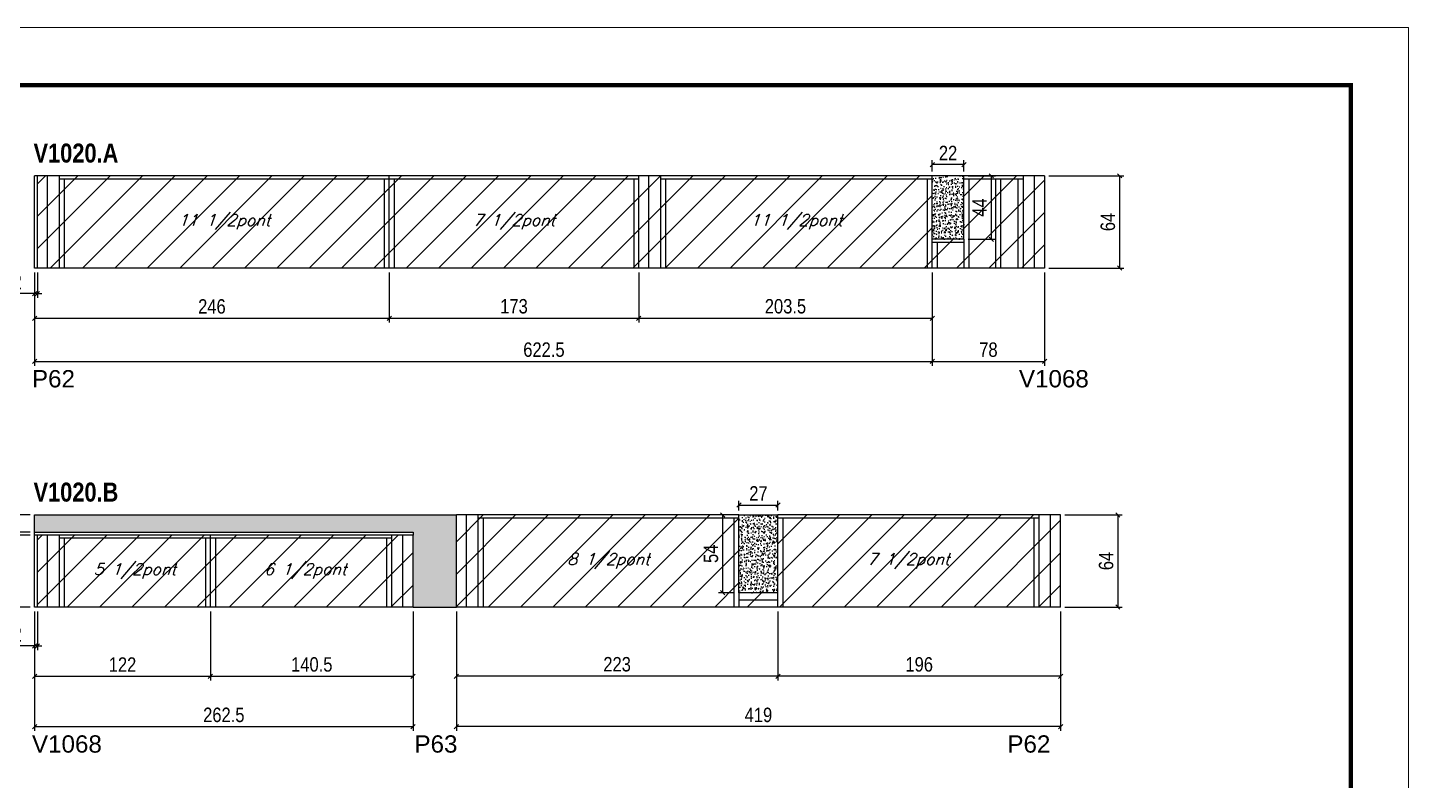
# Model space of a CAD drawing. Extents: x 3309 to 9563, y -2522 to 14608.
# Drawn here: x 7020 to 7978, y 9492 to 10014 of the extents above; entities that cross this region are included whole.
import ezdxf

# ---------------------------------------------------------------- set-up
doc = ezdxf.new("R2010")
doc.units = 0
doc.linetypes.add('DASHED', pattern=[0.75, 0.5, -0.25])
for name, color, linetype in [('5', 5, 'Continuous'), ('COTA', 241, 'Continuous'), ('NOMENCLATURA', 7, 'Continuous'), ('Painéis', 200, 'Continuous'), ('SARR_2.2x10', 60, 'Continuous'), ('SARR_2.2x7', 40, 'Continuous'), ('SARR_3.5x7', 81, 'Continuous'), ('texto', 7, 'Continuous')]:
    doc.layers.add(name, color=color, linetype=linetype)
for name, color, linetype, lineweight in [('Folhas', 255, 'Continuous', 9), ('Hachura', 251, 'Continuous', 9), ('SARRAFO DE PRESSAO', 251, 'DASHED', 9)]:
    doc.layers.add(name, color=color, linetype=linetype, lineweight=lineweight)
doc.styles.add('COTA TECNICA', font='techl___.ttf', dxfattribs={"height": 10})
doc.styles.add('Romans', font='romans.shx')
doc.styles.get("Standard").update_dxf_attribs({"font": 'arial.ttf'})
doc.styles.add('TECNICA', font='techb___.ttf', dxfattribs={"height": 10})
doc.dimstyles.new('PAINEL', dxfattribs={"dimtxt": 10, "dimasz": 3, "dimexe": 3, "dimexo": 3, "dimgap": 3, "dimtad": 1, "dimdec": 1, "dimzin": 12, "dimdsep": 46, "dimtxsty": 'COTA TECNICA', "dimblk1": 'OBLIQUE', "dimblk2": 'OBLIQUE', "dimsah": 1, "dimcen": 0.9, "dimclrd": 4, "dimclre": 4, "dimclrt": 240, "dimadec": 1, "dimazin": 3, "dimtfac": 1, "dimtdec": 1, "dimtmove": 0, "dimatfit": 3, "dimfxl": 1, "dimtolj": 1, "dimtzin": 12, "dimarcsym": 0})

# ---------------------------------------------------------------- blocks, each defined once
blk = doc.blocks.new('9999999999')
at = {"layer": 'Folhas'}
blk.add_lwpolyline([(98138.98, 34190.21), (99623.98, 34190.21), (99623.98, 35240.21), (98138.98, 35240.21)], close=True, dxfattribs=at)
at = {"layer": 'Folhas', "color": 30, "const_width": 3}
blk.add_lwpolyline([(98213.98, 34230.21), (99583.98, 34230.21), (99583.98, 35200.21), (98213.98, 35200.21)], close=True, dxfattribs=at)
blk = doc.blocks.new('_Oblique')
at = {"color": 0, "linetype": 'ByBlock', "lineweight": -2}
blk.add_line((-0.5, -0.5), (0.5, 0.5), dxfattribs=at)
blk = doc.blocks.new('*D598')
at = {"layer": 'COTA', "color": 4, "lineweight": -2, "transparency": 16777216}
for p, q in [((7444.12, 9843.77), (7444.12, 9809.03)), ((7647.62, 9843.77), (7647.62, 9809.03)), ((7444.12, 9812.03), (7647.62, 9812.03))]:
    blk.add_line(p, q, dxfattribs=at)
at = {"layer": 'Defpoints', "color": 0, "transparency": 16777216}
for p in [(7444.12, 9846.77), (7647.62, 9846.77), (7647.62, 9812.03)]:
    blk.add_point(p, dxfattribs=at)
at = {"layer": 'COTA', "color": 4, "lineweight": -2, "transparency": 16777216, "xscale": 3, "yscale": 3, "zscale": 3, "rotation": 180}
blk.add_blockref('_Oblique', (7444.12, 9812.03), dxfattribs=at)
at = {"layer": 'COTA', "color": 4, "lineweight": -2, "transparency": 16777216, "xscale": 3, "yscale": 3, "zscale": 3}
blk.add_blockref('_Oblique', (7647.62, 9812.03), dxfattribs=at)
at = {"layer": 'COTA', "color": 240, "transparency": 16777216, "insert": (7545.87, 9820.25), "char_height": 10, "attachment_point": 5, "style": 'COTA TECNICA'}
blk.add_mtext('\\A1;203.5', dxfattribs=at)
blk = doc.blocks.new('*D599')
at = {"layer": 'COTA', "color": 4, "lineweight": -2, "transparency": 16777216}
for p, q in [((7728.62, 9910.77), (7780.58, 9910.77)), ((7777.58, 9910.77), (7777.58, 9846.77)), ((7728.62, 9846.77), (7780.58, 9846.77))]:
    blk.add_line(p, q, dxfattribs=at)
at = {"layer": 'Defpoints', "color": 0, "transparency": 16777216}
for p in [(7725.62, 9910.77), (7725.62, 9846.77), (7777.58, 9846.77)]:
    blk.add_point(p, dxfattribs=at)
at = {"layer": 'COTA', "color": 4, "lineweight": -2, "transparency": 16777216, "xscale": 3, "yscale": 3, "zscale": 3}
for p, rotation in [((7777.58, 9910.77), 90), ((7777.58, 9846.77), 270)]:
    blk.add_blockref('_Oblique', p, dxfattribs=dict(at, rotation=rotation))
at = {"layer": 'COTA', "color": 240, "transparency": 16777216, "insert": (7769.48, 9878.77), "char_height": 10, "attachment_point": 5, "rotation": 90, "style": 'COTA TECNICA'}
blk.add_mtext('\\A1;64', dxfattribs=at)
blk = doc.blocks.new('*D579')
at = {"layer": 'COTA', "color": 4, "lineweight": -2, "transparency": 16777216}
for p, q in [((7647.62, 9843.77), (7647.62, 9779.06)), ((7725.62, 9843.77), (7725.62, 9779.06)), ((7647.62, 9782.06), (7725.62, 9782.06))]:
    blk.add_line(p, q, dxfattribs=at)
at = {"layer": 'Defpoints', "color": 0, "transparency": 16777216}
for p in [(7647.62, 9846.77), (7725.62, 9846.77), (7725.62, 9782.06)]:
    blk.add_point(p, dxfattribs=at)
at = {"layer": 'COTA', "color": 4, "lineweight": -2, "transparency": 16777216, "xscale": 3, "yscale": 3, "zscale": 3, "rotation": 180}
blk.add_blockref('_Oblique', (7647.62, 9782.06), dxfattribs=at)
at = {"layer": 'COTA', "color": 4, "lineweight": -2, "transparency": 16777216, "xscale": 3, "yscale": 3, "zscale": 3}
blk.add_blockref('_Oblique', (7725.62, 9782.06), dxfattribs=at)
at = {"layer": 'COTA', "color": 240, "transparency": 16777216, "insert": (7686.62, 9790.15), "char_height": 10, "attachment_point": 5, "style": 'COTA TECNICA'}
blk.add_mtext('\\A1;78', dxfattribs=at)
blk = doc.blocks.new('*D600')
at = {"layer": 'COTA', "color": 4, "lineweight": -2, "transparency": 16777216}
for p, q in [((7025.12, 9843.77), (7025.12, 9809.03)), ((7271.12, 9843.77), (7271.12, 9809.03)), ((7025.12, 9812.03), (7271.12, 9812.03))]:
    blk.add_line(p, q, dxfattribs=at)
at = {"layer": 'Defpoints', "color": 0, "transparency": 16777216}
for p in [(7025.12, 9846.77), (7271.12, 9846.77), (7271.12, 9812.03)]:
    blk.add_point(p, dxfattribs=at)
at = {"layer": 'COTA', "color": 4, "lineweight": -2, "transparency": 16777216, "xscale": 3, "yscale": 3, "zscale": 3, "rotation": 180}
blk.add_blockref('_Oblique', (7025.12, 9812.03), dxfattribs=at)
at = {"layer": 'COTA', "color": 4, "lineweight": -2, "transparency": 16777216, "xscale": 3, "yscale": 3, "zscale": 3}
blk.add_blockref('_Oblique', (7271.12, 9812.03), dxfattribs=at)
at = {"layer": 'COTA', "color": 240, "transparency": 16777216, "insert": (7148.12, 9820.13), "char_height": 10, "attachment_point": 5, "style": 'COTA TECNICA'}
blk.add_mtext('\\A1;246', dxfattribs=at)
blk = doc.blocks.new('*D601')
at = {"layer": 'COTA', "color": 4, "lineweight": -2, "transparency": 16777216}
for p, q in [((7271.12, 9843.77), (7271.12, 9809.03)), ((7444.12, 9843.77), (7444.12, 9809.03)), ((7271.12, 9812.03), (7444.12, 9812.03))]:
    blk.add_line(p, q, dxfattribs=at)
at = {"layer": 'Defpoints', "color": 0, "transparency": 16777216}
for p in [(7271.12, 9846.77), (7444.12, 9846.77), (7444.12, 9812.03)]:
    blk.add_point(p, dxfattribs=at)
at = {"layer": 'COTA', "color": 4, "lineweight": -2, "transparency": 16777216, "xscale": 3, "yscale": 3, "zscale": 3, "rotation": 180}
blk.add_blockref('_Oblique', (7271.12, 9812.03), dxfattribs=at)
at = {"layer": 'COTA', "color": 4, "lineweight": -2, "transparency": 16777216, "xscale": 3, "yscale": 3, "zscale": 3}
blk.add_blockref('_Oblique', (7444.12, 9812.03), dxfattribs=at)
at = {"layer": 'COTA', "color": 240, "transparency": 16777216, "insert": (7357.62, 9820.25), "char_height": 10, "attachment_point": 5, "style": 'COTA TECNICA'}
blk.add_mtext('\\A1;173', dxfattribs=at)
blk = doc.blocks.new('*D580')
at = {"layer": 'COTA', "color": 4, "lineweight": -2, "transparency": 16777216}
for p, q in [((7025.12, 9843.77), (7025.12, 9779.06)), ((7647.62, 9843.77), (7647.62, 9779.06)), ((7025.12, 9782.06), (7647.62, 9782.06))]:
    blk.add_line(p, q, dxfattribs=at)
at = {"layer": 'Defpoints', "color": 0, "transparency": 16777216}
for p in [(7025.12, 9846.77), (7647.62, 9846.77), (7647.62, 9782.06)]:
    blk.add_point(p, dxfattribs=at)
at = {"layer": 'COTA', "color": 4, "lineweight": -2, "transparency": 16777216, "xscale": 3, "yscale": 3, "zscale": 3, "rotation": 180}
blk.add_blockref('_Oblique', (7025.12, 9782.06), dxfattribs=at)
at = {"layer": 'COTA', "color": 4, "lineweight": -2, "transparency": 16777216, "xscale": 3, "yscale": 3, "zscale": 3}
blk.add_blockref('_Oblique', (7647.62, 9782.06), dxfattribs=at)
at = {"layer": 'COTA', "color": 240, "transparency": 16777216, "insert": (7378.37, 9790.17), "char_height": 10, "attachment_point": 5, "style": 'COTA TECNICA'}
blk.add_mtext('\\A1;622.5', dxfattribs=at)
blk = doc.blocks.new('*D602')
at = {"layer": 'COTA', "color": 4, "lineweight": -2, "transparency": 16777216}
for p, q in [((7025.12, 9843.77), (7025.12, 9826.16)), ((7027.12, 9843.77), (7027.12, 9826.16)), ((7025.12, 9829.16), (7007.01, 9829.16)), ((7027.12, 9829.16), (7025.12, 9829.16)), ((7027.12, 9829.16), (7030.12, 9829.16))]:
    blk.add_line(p, q, dxfattribs=at)
at = {"layer": 'Defpoints', "color": 0, "transparency": 16777216}
for p in [(7025.12, 9846.77), (7027.12, 9846.77), (7025.12, 9829.16)]:
    blk.add_point(p, dxfattribs=at)
at = {"layer": 'COTA', "color": 4, "lineweight": -2, "transparency": 16777216, "xscale": 3, "yscale": 3, "zscale": 3}
blk.add_blockref('_Oblique', (7025.12, 9829.16), dxfattribs=at)
at = {"layer": 'COTA', "color": 4, "lineweight": -2, "transparency": 16777216, "xscale": 3, "yscale": 3, "zscale": 3, "rotation": 180}
blk.add_blockref('_Oblique', (7027.12, 9829.16), dxfattribs=at)
at = {"layer": 'COTA', "color": 240, "transparency": 16777216, "insert": (7013.06, 9837.16), "char_height": 10, "attachment_point": 5, "style": 'COTA TECNICA'}
blk.add_mtext('\\A1;2', dxfattribs=at)
blk = doc.blocks.new('*D581')
at = {"layer": 'COTA', "color": 4, "lineweight": -2, "transparency": 16777216}
for p, q in [((7022.12, 9663.65), (6971.15, 9663.65)), ((6974.15, 9663.65), (6974.15, 9611.65)), ((7022.12, 9611.65), (6971.15, 9611.65))]:
    blk.add_line(p, q, dxfattribs=at)
at = {"layer": 'Defpoints', "color": 0, "transparency": 16777216}
for p in [(7025.12, 9663.65), (6974.15, 9611.65), (7025.12, 9611.65)]:
    blk.add_point(p, dxfattribs=at)
at = {"layer": 'COTA', "color": 4, "lineweight": -2, "transparency": 16777216, "xscale": 3, "yscale": 3, "zscale": 3}
for p, rotation in [((6974.15, 9663.65), 90), ((6974.15, 9611.65), 270)]:
    blk.add_blockref('_Oblique', p, dxfattribs=dict(at, rotation=rotation))
at = {"layer": 'COTA', "color": 240, "transparency": 16777216, "insert": (6966.04, 9637.65), "char_height": 10, "attachment_point": 5, "rotation": 90, "style": 'COTA TECNICA'}
blk.add_mtext('\\A1;52', dxfattribs=at)
blk = doc.blocks.new('*D582')
at = {"layer": 'COTA', "color": 4, "lineweight": -2, "transparency": 16777216}
for p, q in [((6974.15, 9675.65), (6974.15, 9693.96)), ((7022.12, 9675.65), (6971.15, 9675.65)), ((6974.15, 9663.65), (6974.15, 9675.65)), ((7022.12, 9663.65), (6971.15, 9663.65))]:
    blk.add_line(p, q, dxfattribs=at)
at = {"layer": 'Defpoints', "color": 0, "transparency": 16777216}
for p in [(6974.15, 9675.65), (7025.12, 9675.65), (7025.12, 9663.65)]:
    blk.add_point(p, dxfattribs=at)
at = {"layer": 'COTA', "color": 4, "lineweight": -2, "transparency": 16777216, "xscale": 3, "yscale": 3, "zscale": 3}
for p, rotation in [((6974.15, 9675.65), 90), ((6974.15, 9663.65), 270)]:
    blk.add_blockref('_Oblique', p, dxfattribs=dict(at, rotation=rotation))
at = {"layer": 'COTA', "color": 240, "transparency": 16777216, "insert": (6966.09, 9686.31), "char_height": 10, "attachment_point": 5, "rotation": 90, "style": 'COTA TECNICA'}
blk.add_mtext('\\A1;12', dxfattribs=at)
blk = doc.blocks.new('*D603')
at = {"layer": 'COTA', "color": 4, "lineweight": -2, "transparency": 16777216}
for p, q in [((7025.12, 9608.65), (7025.12, 9525.76)), ((7287.62, 9608.65), (7287.62, 9525.76)), ((7025.12, 9528.76), (7287.62, 9528.76))]:
    blk.add_line(p, q, dxfattribs=at)
at = {"layer": 'Defpoints', "color": 0, "transparency": 16777216}
for p in [(7025.12, 9611.65), (7287.62, 9611.65), (7287.62, 9528.76)]:
    blk.add_point(p, dxfattribs=at)
at = {"layer": 'COTA', "color": 4, "lineweight": -2, "transparency": 16777216, "xscale": 3, "yscale": 3, "zscale": 3, "rotation": 180}
blk.add_blockref('_Oblique', (7025.12, 9528.76), dxfattribs=at)
at = {"layer": 'COTA', "color": 4, "lineweight": -2, "transparency": 16777216, "xscale": 3, "yscale": 3, "zscale": 3}
blk.add_blockref('_Oblique', (7287.62, 9528.76), dxfattribs=at)
at = {"layer": 'COTA', "color": 240, "transparency": 16777216, "insert": (7156.37, 9536.87), "char_height": 10, "attachment_point": 5, "style": 'COTA TECNICA'}
blk.add_mtext('\\A1;262.5', dxfattribs=at)
blk = doc.blocks.new('*D604')
at = {"layer": 'COTA', "color": 4, "lineweight": -2, "transparency": 16777216}
for p, q in [((7025.12, 9608.65), (7025.12, 9560.76)), ((7147.12, 9608.65), (7147.12, 9560.76)), ((7025.12, 9563.76), (7147.12, 9563.76))]:
    blk.add_line(p, q, dxfattribs=at)
at = {"layer": 'Defpoints', "color": 0, "transparency": 16777216}
for p in [(7025.12, 9611.65), (7147.12, 9611.65), (7147.12, 9563.76)]:
    blk.add_point(p, dxfattribs=at)
at = {"layer": 'COTA', "color": 4, "lineweight": -2, "transparency": 16777216, "xscale": 3, "yscale": 3, "zscale": 3, "rotation": 180}
blk.add_blockref('_Oblique', (7025.12, 9563.76), dxfattribs=at)
at = {"layer": 'COTA', "color": 4, "lineweight": -2, "transparency": 16777216, "xscale": 3, "yscale": 3, "zscale": 3}
blk.add_blockref('_Oblique', (7147.12, 9563.76), dxfattribs=at)
at = {"layer": 'COTA', "color": 240, "transparency": 16777216, "insert": (7086.12, 9571.82), "char_height": 10, "attachment_point": 5, "style": 'COTA TECNICA'}
blk.add_mtext('\\A1;122', dxfattribs=at)
blk = doc.blocks.new('*D583')
at = {"layer": 'COTA', "color": 4, "lineweight": -2, "transparency": 16777216}
for p, q in [((7147.12, 9608.65), (7147.12, 9560.76)), ((7287.62, 9608.65), (7287.62, 9560.76)), ((7147.12, 9563.76), (7287.62, 9563.76))]:
    blk.add_line(p, q, dxfattribs=at)
at = {"layer": 'Defpoints', "color": 0, "transparency": 16777216}
for p in [(7147.12, 9611.65), (7287.62, 9611.65), (7287.62, 9563.76)]:
    blk.add_point(p, dxfattribs=at)
at = {"layer": 'COTA', "color": 4, "lineweight": -2, "transparency": 16777216, "xscale": 3, "yscale": 3, "zscale": 3, "rotation": 180}
blk.add_blockref('_Oblique', (7147.12, 9563.76), dxfattribs=at)
at = {"layer": 'COTA', "color": 4, "lineweight": -2, "transparency": 16777216, "xscale": 3, "yscale": 3, "zscale": 3}
blk.add_blockref('_Oblique', (7287.62, 9563.76), dxfattribs=at)
at = {"layer": 'COTA', "color": 240, "transparency": 16777216, "insert": (7217.37, 9571.87), "char_height": 10, "attachment_point": 5, "style": 'COTA TECNICA'}
blk.add_mtext('\\A1;140.5', dxfattribs=at)
blk = doc.blocks.new('*D605')
at = {"layer": 'COTA', "color": 4, "lineweight": -2, "transparency": 16777216}
for p, q in [((7025.12, 9608.65), (7025.12, 9581.81)), ((7027.12, 9608.65), (7027.12, 9581.81)), ((7025.12, 9584.81), (7007.01, 9584.81)), ((7027.12, 9584.81), (7025.12, 9584.81)), ((7027.12, 9584.81), (7030.12, 9584.81))]:
    blk.add_line(p, q, dxfattribs=at)
at = {"layer": 'Defpoints', "color": 0, "transparency": 16777216}
for p in [(7025.12, 9611.65), (7027.12, 9611.65), (7025.12, 9584.81)]:
    blk.add_point(p, dxfattribs=at)
at = {"layer": 'COTA', "color": 4, "lineweight": -2, "transparency": 16777216, "xscale": 3, "yscale": 3, "zscale": 3}
blk.add_blockref('_Oblique', (7025.12, 9584.81), dxfattribs=at)
at = {"layer": 'COTA', "color": 4, "lineweight": -2, "transparency": 16777216, "xscale": 3, "yscale": 3, "zscale": 3, "rotation": 180}
blk.add_blockref('_Oblique', (7027.12, 9584.81), dxfattribs=at)
at = {"layer": 'COTA', "color": 240, "transparency": 16777216, "insert": (7013.06, 9592.81), "char_height": 10, "attachment_point": 5, "style": 'COTA TECNICA'}
blk.add_mtext('\\A1;2', dxfattribs=at)
blk = doc.blocks.new('*D606')
at = {"layer": 'COTA', "color": 4, "lineweight": -2, "transparency": 16777216}
for p, q in [((7022.12, 9661.65), (6997.67, 9661.65)), ((7000.67, 9611.65), (7000.67, 9661.65)), ((7022.12, 9611.65), (6997.67, 9611.65))]:
    blk.add_line(p, q, dxfattribs=at)
at = {"layer": 'Defpoints', "color": 0, "transparency": 16777216}
for p in [(7000.67, 9661.65), (7025.12, 9661.65), (7025.12, 9611.65)]:
    blk.add_point(p, dxfattribs=at)
at = {"layer": 'COTA', "color": 4, "lineweight": -2, "transparency": 16777216, "xscale": 3, "yscale": 3, "zscale": 3}
for p, rotation in [((7000.67, 9661.65), 90), ((7000.67, 9611.65), 270)]:
    blk.add_blockref('_Oblique', p, dxfattribs=dict(at, rotation=rotation))
at = {"layer": 'COTA', "color": 240, "transparency": 16777216, "insert": (6992.56, 9636.65), "char_height": 10, "attachment_point": 5, "rotation": 90, "style": 'COTA TECNICA'}
blk.add_mtext('\\A1;50', dxfattribs=at)
blk = doc.blocks.new('*D607')
at = {"layer": 'COTA', "color": 4, "lineweight": -2, "transparency": 16777216}
for p, q in [((7000.67, 9663.65), (7000.67, 9681.76)), ((7022.12, 9663.65), (6997.67, 9663.65)), ((7000.67, 9661.65), (7000.67, 9663.65)), ((7022.12, 9661.65), (6997.67, 9661.65)), ((7000.67, 9661.65), (7000.67, 9658.65))]:
    blk.add_line(p, q, dxfattribs=at)
at = {"layer": 'Defpoints', "color": 0, "transparency": 16777216}
for p in [(7000.67, 9663.65), (7025.12, 9663.65), (7025.12, 9661.65)]:
    blk.add_point(p, dxfattribs=at)
at = {"layer": 'COTA', "color": 4, "lineweight": -2, "transparency": 16777216, "xscale": 3, "yscale": 3, "zscale": 3}
for p, rotation in [((7000.67, 9663.65), 270), ((7000.67, 9661.65), 90)]:
    blk.add_blockref('_Oblique', p, dxfattribs=dict(at, rotation=rotation))
at = {"layer": 'COTA', "color": 240, "transparency": 16777216, "insert": (6992.67, 9675.71), "char_height": 10, "attachment_point": 5, "rotation": 90, "style": 'COTA TECNICA'}
blk.add_mtext('\\A1;2', dxfattribs=at)
blk = doc.blocks.new('*D584')
at = {"layer": 'COTA', "color": 4, "linetype": 'ByBlock', "lineweight": -2, "transparency": 16777216}
for p, q in [((7540.62, 9608.65), (7540.62, 9560.76)), ((7736.62, 9608.65), (7736.62, 9560.76)), ((7736.62, 9563.76), (7540.62, 9563.76))]:
    blk.add_line(p, q, dxfattribs=at)
at = {"layer": 'Defpoints', "color": 0, "linetype": 'ByBlock', "transparency": 16777216}
for p in [(7540.62, 9611.65), (7736.62, 9611.65), (7540.62, 9563.76)]:
    blk.add_point(p, dxfattribs=at)
at = {"layer": 'COTA', "color": 4, "linetype": 'ByBlock', "lineweight": -2, "transparency": 16777216, "xscale": 3, "yscale": 3, "zscale": 3, "rotation": 180}
blk.add_blockref('_Oblique', (7540.62, 9563.76), dxfattribs=at)
at = {"layer": 'COTA', "color": 4, "linetype": 'ByBlock', "lineweight": -2, "transparency": 16777216, "xscale": 3, "yscale": 3, "zscale": 3}
blk.add_blockref('_Oblique', (7736.62, 9563.76), dxfattribs=at)
at = {"layer": 'COTA', "color": 240, "linetype": 'ByBlock', "transparency": 16777216, "insert": (7638.62, 9571.89), "char_height": 10, "attachment_point": 5, "style": 'COTA TECNICA'}
blk.add_mtext('\\A1;196', dxfattribs=at)
blk = doc.blocks.new('*D585')
at = {"layer": 'COTA', "color": 4, "linetype": 'ByBlock', "lineweight": -2, "transparency": 16777216}
for p, q in [((7317.62, 9608.65), (7317.62, 9560.76)), ((7540.62, 9608.65), (7540.62, 9560.76)), ((7540.62, 9563.76), (7317.62, 9563.76))]:
    blk.add_line(p, q, dxfattribs=at)
at = {"layer": 'Defpoints', "color": 0, "linetype": 'ByBlock', "transparency": 16777216}
for p in [(7317.62, 9611.65), (7540.62, 9611.65), (7317.62, 9563.76)]:
    blk.add_point(p, dxfattribs=at)
at = {"layer": 'COTA', "color": 4, "linetype": 'ByBlock', "lineweight": -2, "transparency": 16777216, "xscale": 3, "yscale": 3, "zscale": 3, "rotation": 180}
blk.add_blockref('_Oblique', (7317.62, 9563.76), dxfattribs=at)
at = {"layer": 'COTA', "color": 4, "linetype": 'ByBlock', "lineweight": -2, "transparency": 16777216, "xscale": 3, "yscale": 3, "zscale": 3}
blk.add_blockref('_Oblique', (7540.62, 9563.76), dxfattribs=at)
at = {"layer": 'COTA', "color": 240, "linetype": 'ByBlock', "transparency": 16777216, "insert": (7429.12, 9571.98), "char_height": 10, "attachment_point": 5, "style": 'COTA TECNICA'}
blk.add_mtext('\\A1;223', dxfattribs=at)
blk = doc.blocks.new('*D608')
at = {"layer": 'COTA', "color": 4, "linetype": 'ByBlock', "lineweight": -2, "transparency": 16777216}
for p, q in [((7317.62, 9608.65), (7317.62, 9525.76)), ((7736.62, 9608.65), (7736.62, 9525.76)), ((7736.62, 9528.76), (7317.62, 9528.76))]:
    blk.add_line(p, q, dxfattribs=at)
at = {"layer": 'Defpoints', "color": 0, "linetype": 'ByBlock', "transparency": 16777216}
for p in [(7317.62, 9611.65), (7736.62, 9611.65), (7317.62, 9528.76)]:
    blk.add_point(p, dxfattribs=at)
at = {"layer": 'COTA', "color": 4, "linetype": 'ByBlock', "lineweight": -2, "transparency": 16777216, "xscale": 3, "yscale": 3, "zscale": 3, "rotation": 180}
blk.add_blockref('_Oblique', (7317.62, 9528.76), dxfattribs=at)
at = {"layer": 'COTA', "color": 4, "linetype": 'ByBlock', "lineweight": -2, "transparency": 16777216, "xscale": 3, "yscale": 3, "zscale": 3}
blk.add_blockref('_Oblique', (7736.62, 9528.76), dxfattribs=at)
at = {"layer": 'COTA', "color": 240, "linetype": 'ByBlock', "transparency": 16777216, "insert": (7527.12, 9536.86), "char_height": 10, "attachment_point": 5, "style": 'COTA TECNICA'}
blk.add_mtext('\\A1;419', dxfattribs=at)
blk = doc.blocks.new('*D609')
at = {"layer": 'COTA', "color": 4, "lineweight": -2, "transparency": 16777216}
for p, q in [((7510.62, 9675.65), (7499.33, 9675.65)), ((7502.33, 9621.65), (7502.33, 9675.65)), ((7510.62, 9621.65), (7499.33, 9621.65))]:
    blk.add_line(p, q, dxfattribs=at)
at = {"layer": 'Defpoints', "color": 0, "transparency": 16777216}
for p in [(7502.33, 9675.65), (7513.62, 9675.65), (7513.62, 9621.65)]:
    blk.add_point(p, dxfattribs=at)
at = {"layer": 'COTA', "color": 4, "lineweight": -2, "transparency": 16777216, "xscale": 3, "yscale": 3, "zscale": 3}
for p, rotation in [((7502.33, 9675.65), 90), ((7502.33, 9621.65), 270)]:
    blk.add_blockref('_Oblique', p, dxfattribs=dict(at, rotation=rotation))
at = {"layer": 'COTA', "color": 240, "transparency": 16777216, "insert": (7494.23, 9648.65), "char_height": 10, "attachment_point": 5, "rotation": 90, "style": 'COTA TECNICA'}
blk.add_mtext('\\A1;54', dxfattribs=at)
blk = doc.blocks.new('*D610')
at = {"layer": 'COTA', "color": 4, "lineweight": -2, "transparency": 16777216}
for p, q in [((7513.62, 9678.65), (7513.62, 9685.47)), ((7513.62, 9682.47), (7540.62, 9682.47)), ((7540.62, 9678.65), (7540.62, 9685.47))]:
    blk.add_line(p, q, dxfattribs=at)
at = {"layer": 'Defpoints', "color": 0, "transparency": 16777216}
for p in [(7540.62, 9682.47), (7513.62, 9675.65), (7540.62, 9675.65)]:
    blk.add_point(p, dxfattribs=at)
at = {"layer": 'COTA', "color": 4, "lineweight": -2, "transparency": 16777216, "xscale": 3, "yscale": 3, "zscale": 3, "rotation": 180}
blk.add_blockref('_Oblique', (7513.62, 9682.47), dxfattribs=at)
at = {"layer": 'COTA', "color": 4, "lineweight": -2, "transparency": 16777216, "xscale": 3, "yscale": 3, "zscale": 3}
blk.add_blockref('_Oblique', (7540.62, 9682.47), dxfattribs=at)
at = {"layer": 'COTA', "color": 240, "transparency": 16777216, "insert": (7527.12, 9690.54), "char_height": 10, "attachment_point": 5, "style": 'COTA TECNICA'}
blk.add_mtext('\\A1;27', dxfattribs=at)
blk = doc.blocks.new('*D611')
at = {"layer": 'COTA', "color": 4, "lineweight": -2, "transparency": 16777216}
for p, q in [((7739.62, 9675.65), (7779.37, 9675.65)), ((7776.37, 9675.65), (7776.37, 9611.65)), ((7739.62, 9611.65), (7779.37, 9611.65))]:
    blk.add_line(p, q, dxfattribs=at)
at = {"layer": 'Defpoints', "color": 0, "transparency": 16777216}
for p in [(7736.62, 9675.65), (7736.62, 9611.65), (7776.37, 9611.65)]:
    blk.add_point(p, dxfattribs=at)
at = {"layer": 'COTA', "color": 4, "lineweight": -2, "transparency": 16777216, "xscale": 3, "yscale": 3, "zscale": 3}
for p, rotation in [((7776.37, 9675.65), 90), ((7776.37, 9611.65), 270)]:
    blk.add_blockref('_Oblique', p, dxfattribs=dict(at, rotation=rotation))
at = {"layer": 'COTA', "color": 240, "transparency": 16777216, "insert": (7768.27, 9643.65), "char_height": 10, "attachment_point": 5, "rotation": 90, "style": 'COTA TECNICA'}
blk.add_mtext('\\A1;64', dxfattribs=at)
blk = doc.blocks.new('*D594')
at = {"layer": 'COTA', "color": 4, "lineweight": -2, "transparency": 16777216}
for p, q in [((7647.62, 9913.77), (7647.62, 9921.61)), ((7669.62, 9913.77), (7669.62, 9921.61)), ((7669.62, 9918.61), (7647.62, 9918.61))]:
    blk.add_line(p, q, dxfattribs=at)
at = {"layer": 'Defpoints', "color": 0, "transparency": 16777216}
for p in [(7647.62, 9918.61), (7647.62, 9910.77), (7669.62, 9910.77)]:
    blk.add_point(p, dxfattribs=at)
at = {"layer": 'COTA', "color": 4, "lineweight": -2, "transparency": 16777216, "xscale": 3, "yscale": 3, "zscale": 3, "rotation": 180}
blk.add_blockref('_Oblique', (7647.62, 9918.61), dxfattribs=at)
at = {"layer": 'COTA', "color": 4, "lineweight": -2, "transparency": 16777216, "xscale": 3, "yscale": 3, "zscale": 3}
blk.add_blockref('_Oblique', (7669.62, 9918.61), dxfattribs=at)
at = {"layer": 'COTA', "color": 240, "transparency": 16777216, "insert": (7658.62, 9926.61), "char_height": 10, "attachment_point": 5, "style": 'COTA TECNICA'}
blk.add_mtext('\\A1;22', dxfattribs=at)
blk = doc.blocks.new('*D595')
at = {"layer": 'COTA', "color": 4, "lineweight": -2, "transparency": 16777216}
for p, q in [((7672.62, 9910.77), (7691.59, 9910.77)), ((7688.59, 9910.77), (7688.59, 9866.77)), ((7672.62, 9866.77), (7691.59, 9866.77))]:
    blk.add_line(p, q, dxfattribs=at)
at = {"layer": 'Defpoints', "color": 0, "transparency": 16777216}
for p in [(7669.62, 9910.77), (7669.62, 9866.77), (7688.59, 9866.77)]:
    blk.add_point(p, dxfattribs=at)
at = {"layer": 'COTA', "color": 4, "lineweight": -2, "transparency": 16777216, "xscale": 3, "yscale": 3, "zscale": 3}
for p, rotation in [((7688.59, 9910.77), 90), ((7688.59, 9866.77), 270)]:
    blk.add_blockref('_Oblique', p, dxfattribs=dict(at, rotation=rotation))
at = {"layer": 'COTA', "color": 240, "transparency": 16777216, "insert": (7680.52, 9888.77), "char_height": 10, "attachment_point": 5, "rotation": 90, "style": 'COTA TECNICA'}
blk.add_mtext('\\A1;44', dxfattribs=at)

msp = doc.modelspace()

# ---------------------------------------------------------------- hatches: boundary and pattern name
at = {"layer": 'COTA'}
h = msp.add_hatch(dxfattribs=at)
h.set_pattern_fill('AR-CONC', color=256, scale=0.03)
h.set_pattern_definition([(50, (3183.5, 0), (5.46554, -0.4781726), [0.5715, -6.2865]), (355, (3183.5, 0), (-1.0573026, 5.7317054), [0.4572, -5.0292175]), (100.451445, (3183.9555, -0.04), (4.4082374, 5.2535326), [0.4857003, -5.3427073]), (46.1842, (3183.5, 1.524), (8.1323712, -1.26127), [0.85725, -9.42975]), (96.63556, (3184.178, 1.419), (7.122124, 7.422784), [0.728551, -8.014068]), (351.18415, (3183.5, 1.524), (7.122124, 7.422784), [0.685799, -7.543792]), (21, (3184.262, 1.143), (4.5484317, -3.067956), [0.5715, -6.2865]), (326, (3184.262, 1.143), (1.8540609, 5.525639), [0.4572, -5.0292]), (71.451445, (3184.641, 0.8873), (6.4024926, 2.457683), [0.4857003, -5.342698]), (37.5, (3183.5, 0), (0.0926581, 2.53665117), [0, -4.96824, 0, -5.1054, 0, -5.04825]), (7.5, (3183.5, 0), (2.0045899, 3.00541724), [0, -2.91084, 0, -4.85394, 0, -1.92405]), (327.5, (3181.8007, 0), (4.06771786, -0.17186232), [0, -1.905, 0, -5.9436, 0, -7.8867]), (317.5, (3181.0387, 0), (4.4438754, 0.7627947), [0, -2.4765, 0, -3.94716, 0, -5.6007])])
h.paths.add_polyline_path([(7669.62, 9910.77), (7647.62, 9910.77), (7647.62, 9866.77), (7669.62, 9866.77)])
h = msp.add_hatch(dxfattribs=at)
h.set_pattern_fill('AR-CONC', color=256, scale=0.03)
h.set_pattern_definition([(50, (0, -1148.575), (5.46554, -0.4781726), [0.5715, -6.2865]), (355, (0, -1148.575), (-1.0573026, 5.7317054), [0.4572, -5.0292175]), (100.451445, (0.4555, -1148.615), (4.4082374, 5.2535326), [0.4857003, -5.3427073]), (46.1842, (0, -1147.051), (8.1323712, -1.26127), [0.85725, -9.42975]), (96.63556, (0.678, -1147.156), (7.122124, 7.4227837), [0.7285507, -8.014068]), (351.18415, (0, -1147.051), (7.122124, 7.422784), [0.685799, -7.543792]), (21, (0.762, -1147.432), (4.5484317, -3.067956), [0.5715, -6.2865]), (326, (0.762, -1147.432), (1.8540609, 5.525639), [0.4572, -5.0292]), (71.451445, (1.141, -1147.688), (6.4024926, 2.457683), [0.4857003, -5.3426981]), (37.5, (0, -1148.5751), (0.0926581, 2.53665117), [0, -4.96824, 0, -5.1054, 0, -5.04825]), (7.5, (0, -1148.575), (2.0045899, 3.00541724), [0, -2.91084, 0, -4.85394, 0, -1.92405]), (327.5, (-1.6993, -1148.5751), (4.06771786, -0.17186232), [0, -1.905, 0, -5.9436, 0, -7.8867]), (317.5, (-2.4613, -1148.575), (4.4438754, 0.7627947), [0, -2.4765, 0, -3.94716, 0, -5.6007])])
h.paths.add_polyline_path([(7317.62, 9675.65), (7025.12, 9675.65), (7025.12, 9663.65), (7287.62, 9663.65), (7287.62, 9661.65), (7287.62, 9611.65), (7317.62, 9611.65)])
h = msp.add_hatch(dxfattribs=at)
h.set_pattern_fill('AR-CONC', color=256, scale=0.03)
h.set_pattern_definition([(50, (-1122.7696, -2194.3226), (5.4655401, -0.4781726), [0.5715, -6.2865]), (355, (-1122.7696, -2194.3226), (-1.0573026, 5.7317054), [0.4572, -5.0292175]), (100.451445, (-1122.314, -2194.3624), (4.4082374, 5.2535326), [0.4857003, -5.3427073]), (46.1842, (-1122.7696, -2192.7986), (8.1323712, -1.2612698), [0.85725, -9.42975]), (96.63556, (-1122.092, -2192.904), (7.122124, 7.4227837), [0.7285507, -8.0140682]), (351.18415, (-1122.77, -2192.7986), (7.122124, 7.4227837), [0.685799, -7.543792]), (21, (-1122.0076, -2193.1796), (4.5484317, -3.067956), [0.5715, -6.2865]), (326, (-1122.0076, -2193.1796), (1.8540609, 5.525639), [0.4572, -5.0292]), (71.451445, (-1121.6286, -2193.435), (6.4024926, 2.457683), [0.4857003, -5.3426981]), (37.5, (-1122.7696, -2194.3226), (0.0926581, 2.53665117), [0, -4.96824, 0, -5.1054, 0, -5.04825]), (7.5, (-1122.7696, -2194.3226), (2.0045899, 3.00541724), [0, -2.91084, 0, -4.85394, 0, -1.92405]), (327.5, (-1124.4689, -2194.3226), (4.06771786, -0.17186232), [0, -1.905, 0, -5.9436, 0, -7.8867]), (317.5, (-1125.231, -2194.3226), (4.4438754, 0.7627947), [0, -2.4765, 0, -3.94716, 0, -5.6007])])
h.paths.add_polyline_path([(7513.62, 9621.65), (7540.62, 9621.65), (7540.62, 9675.65), (7513.62, 9675.65)])
at = {"layer": 'Hachura', "linetype": 'ByBlock'}
h = msp.add_hatch(dxfattribs=at)
h.set_pattern_fill('ANSI31', color=256, scale=5)
h.set_pattern_definition([(45, (3183.5, 0), (-11.22532, 11.22532), [])])
h.paths.add_polyline_path([(7271.12, 9910.77), (7027.12, 9910.77), (7027.12, 9846.77), (7271.12, 9846.77)])
h.paths.add_polyline_path([(7444.12, 9910.77), (7271.12, 9910.77), (7271.12, 9846.77), (7444.12, 9846.77)])
h.paths.add_polyline_path([(7647.62, 9910.77), (7444.12, 9910.77), (7444.12, 9846.77), (7647.62, 9846.77)])
h.paths.add_polyline_path([(7725.62, 9910.77), (7669.62, 9910.77), (7669.62, 9866.77), (7647.62, 9866.77), (7647.62, 9846.77), (7725.62, 9846.77)])
h.paths.add_polyline_path([(7736.62, 9675.65), (7540.62, 9675.65), (7540.62, 9611.65), (7736.62, 9611.65)])
h.paths.add_polyline_path([(7513.62, 9675.65), (7317.62, 9675.65), (7317.62, 9611.65), (7540.62, 9611.65), (7540.62, 9621.65), (7513.62, 9621.65)])
h.paths.add_polyline_path([(7287.62, 9661.65), (7147.12, 9661.65), (7147.12, 9611.65), (7287.62, 9611.65)])
h.paths.add_polyline_path([(7147.12, 9661.65), (7027.12, 9661.65), (7027.12, 9611.65), (7147.12, 9611.65)])

# ---------------------------------------------------------------- linework, layer by layer
at = {"layer": 'COTA'}
for p, q in [((7669.62, 9910.77), (7647.62, 9910.77)), ((7669.62, 9866.77), (7669.62, 9846.77)), ((7025.12, 9663.65), (7025.12, 9675.65)), ((7025.12, 9675.65), (7317.62, 9675.65)), ((7513.62, 9675.65), (7540.62, 9675.65)), ((7513.62, 9621.65), (7513.62, 9611.65)), ((7287.62, 9611.65), (7317.62, 9611.65))]:
    msp.add_line(p, q, dxfattribs=at)
at = {"layer": 'Painéis', "linetype": 'ByBlock'}
for p, q in [((7647.62, 9910.77), (7025.12, 9910.77)), ((7025.12, 9846.77), (7025.12, 9910.77)), ((7027.12, 9846.77), (7027.12, 9910.77)), ((7271.12, 9846.77), (7271.12, 9910.77)), ((7444.12, 9846.77), (7444.12, 9910.77)), ((7647.62, 9846.77), (7647.62, 9910.77)), ((7725.62, 9910.77), (7669.62, 9910.77)), ((7669.62, 9866.77), (7669.62, 9910.77)), ((7725.62, 9910.77), (7725.62, 9846.77)), ((7669.62, 9866.77), (7647.62, 9866.77)), ((7725.62, 9846.77), (7025.12, 9846.77)), ((7513.62, 9675.65), (7317.62, 9675.65)), ((7317.62, 9611.65), (7317.62, 9675.65)), ((7513.62, 9621.65), (7513.62, 9675.65)), ((7736.62, 9675.65), (7540.62, 9675.65)), ((7540.62, 9611.65), (7540.62, 9675.65)), ((7736.62, 9611.65), (7736.62, 9675.65)), ((7025.12, 9611.65), (7025.12, 9661.65)), ((7287.62, 9661.65), (7025.12, 9661.65)), ((7027.12, 9611.65), (7027.12, 9661.65)), ((7147.12, 9611.65), (7147.12, 9661.65)), ((7287.62, 9611.65), (7287.62, 9661.65)), ((7540.62, 9621.65), (7513.62, 9621.65)), ((7287.62, 9611.65), (7025.12, 9611.65)), ((7736.62, 9611.65), (7317.62, 9611.65))]:
    msp.add_line(p, q, dxfattribs=at)
msp.add_lwpolyline([(7025.12, 9663.65), (7287.62, 9663.65), (7287.62, 9661.65), (7025.12, 9661.65)], close=True, dxfattribs=at)
at = {"layer": 'SARR_2.2x10'}
msp.add_line((7513.62, 9616.65), (7540.62, 9616.65), dxfattribs=at)
at = {"layer": 'SARR_2.2x7', "linetype": 'Continuous'}
for p, q in [((7034.12, 9846.77), (7034.12, 9910.77)), ((7271.12, 9908.57), (7042.12, 9908.57)), ((7444.12, 9908.57), (7271.12, 9908.57)), ((7451.12, 9846.77), (7451.12, 9910.77)), ((7647.62, 9908.57), (7459.12, 9908.57)), ((7710.62, 9908.57), (7669.62, 9908.57)), ((7718.62, 9846.77), (7718.62, 9910.77)), ((7669.62, 9864.57), (7647.62, 9864.57)), ((7324.62, 9611.65), (7324.62, 9675.65)), ((7513.62, 9673.45), (7332.62, 9673.45)), ((7721.62, 9673.45), (7540.62, 9673.45)), ((7729.62, 9611.65), (7729.62, 9675.65)), ((7034.12, 9611.65), (7034.12, 9661.65)), ((7147.12, 9659.45), (7042.12, 9659.45)), ((7272.62, 9659.45), (7147.12, 9659.45)), ((7280.62, 9611.65), (7280.62, 9661.65))]:
    msp.add_line(p, q, dxfattribs=at)
at = {"layer": 'SARR_3.5x7'}
for p, q in [((7042.12, 9910.77), (7042.12, 9846.77)), ((7045.62, 9908.57), (7045.62, 9846.77)), ((7267.62, 9908.57), (7267.62, 9846.77)), ((7274.62, 9908.57), (7274.62, 9846.77)), ((7440.62, 9908.57), (7440.62, 9846.77)), ((7459.12, 9910.77), (7459.12, 9846.77)), ((7462.62, 9908.57), (7462.62, 9846.77)), ((7644.12, 9908.57), (7644.12, 9846.77)), ((7673.12, 9908.57), (7673.12, 9846.77)), ((7691.42, 9908.57), (7691.42, 9846.77)), ((7694.92, 9908.57), (7694.92, 9846.77)), ((7707.12, 9908.57), (7707.12, 9846.77)), ((7710.62, 9910.77), (7710.62, 9846.77)), ((7651.12, 9864.57), (7651.12, 9846.77)), ((7332.62, 9675.65), (7332.62, 9611.65)), ((7336.12, 9673.45), (7336.12, 9611.65)), ((7510.12, 9673.45), (7510.12, 9611.65)), ((7544.12, 9673.45), (7544.12, 9611.65)), ((7718.12, 9673.45), (7718.12, 9611.65)), ((7721.62, 9675.65), (7721.62, 9611.65)), ((7042.12, 9661.65), (7042.12, 9611.65)), ((7045.62, 9659.45), (7045.62, 9611.65)), ((7143.62, 9659.45), (7143.62, 9611.65)), ((7150.62, 9659.45), (7150.62, 9611.65)), ((7269.12, 9659.45), (7269.12, 9611.65)), ((7272.62, 9661.65), (7272.62, 9611.65))]:
    msp.add_line(p, q, dxfattribs=at)

# ---------------------------------------------------------------- block references
at = {"layer": 'SARRAFO DE PRESSAO', "color": 6, "linetype": 'ByBlock'}
msp.add_blockref('9999999999', (-91646.11, -25226.65), dxfattribs=at)

# ---------------------------------------------------------------- texts
at = {"layer": '5', "linetype": 'Continuous'}
for s, p in [('P62', (7023.32, 9764.05)), ('V1068', (7707.78, 9764.05)), ('V1068', (7023.32, 9510.75)), ('P63', (7288.59, 9510.75)), ('P62', (7699.77, 9510.75))]:
    msp.add_text(s, height=12, rotation=0.00004, dxfattribs=at).set_placement(p)
at = {"layer": 'NOMENCLATURA', "style": 'TECNICA'}
for s, p in [('V1020.A', (7024.4, 9919.96)), ('V1020.B', (7024.4, 9684.84))]:
    msp.add_text(s, height=13.2, dxfattribs=at).set_placement(p)
at = {"layer": 'texto', "color": 2, "char_height": 8, "attachment_point": 5, "style": 'Romans'}
for s, insert in [('{\\Q19;\\C256;11 1/2pont}', (7156.62, 9878.77)), ('{\\Q19;\\C256;7 1/2pont}', (7357.62, 9878.77)), ('{\\Q19;\\C256;11 1/2pont}', (7553.37, 9878.77)), ('{\\Q19;\\C256;5 1/2pont}', (7094.62, 9636.65)), ('{\\Q19;\\C256;6 1/2pont}', (7212.87, 9636.65)), ('{\\Q19;\\C256;8 1/2pont}', (7423.12, 9643.65)), ('{\\Q19;\\C256;7 1/2pont}', (7631.12, 9643.65))]:
    msp.add_mtext(s, dxfattribs=dict(at, insert=insert))

# ---------------------------------------------------------------- dimensions: what is measured, and where the dimension line sits
at = {"layer": 'COTA'}
for base, p1, p2, picture, middle in [((7647.62, 9918.61), (7669.62, 9910.77), (7647.62, 9910.77), '*D594', (7658.62, 9926.61)), ((7025.12, 9829.16), (7027.12, 9846.77), (7025.12, 9846.77), '*D602', (7013.06, 9837.16)), ((7271.12, 9812.03), (7025.12, 9846.77), (7271.12, 9846.77), '*D600', (7148.12, 9820.13)), ((7647.62, 9812.03), (7444.12, 9846.77), (7647.62, 9846.77), '*D598', (7545.87, 9820.25)), ((7725.62, 9782.06), (7647.62, 9846.77), (7725.62, 9846.77), '*D579', (7686.62, 9790.15)), ((7540.62, 9682.47), (7513.62, 9675.65), (7540.62, 9675.65), '*D610', (7527.12, 9690.54)), ((7025.12, 9584.81), (7027.12, 9611.65), (7025.12, 9611.65), '*D605', (7013.06, 9592.81)), ((7287.62, 9528.76), (7025.12, 9611.65), (7287.62, 9611.65), '*D603', (7156.37, 9536.87)), ((7147.12, 9563.76), (7025.12, 9611.65), (7147.12, 9611.65), '*D604', (7086.12, 9571.82))]:
    dim = msp.add_linear_dim(base=base, p1=p1, p2=p2, dimstyle='PAINEL', dxfattribs=at)
    dim.commit()
    dim.dimension.update_dxf_attribs({"geometry": picture, "text_midpoint": middle})
for base, p1, p2, picture, middle in [((7688.59, 9866.77), (7669.62, 9910.77), (7669.62, 9866.77), '*D595', (7680.52, 9888.77)), ((7777.58, 9846.77), (7725.62, 9910.77), (7725.62, 9846.77), '*D599', (7769.48, 9878.77)), ((6974.15, 9675.65), (7025.12, 9663.65), (7025.12, 9675.65), '*D582', (6966.09, 9686.31)), ((7000.67, 9663.65), (7025.12, 9661.65), (7025.12, 9663.65), '*D607', (6992.67, 9675.71)), ((7502.33, 9675.65), (7513.62, 9621.65), (7513.62, 9675.65), '*D609', (7494.23, 9648.65)), ((7776.37, 9611.65), (7736.62, 9675.65), (7736.62, 9611.65), '*D611', (7768.27, 9643.65)), ((6974.15, 9611.65), (7025.12, 9663.65), (7025.12, 9611.65), '*D581', (6966.04, 9637.65)), ((7000.67, 9661.65), (7025.12, 9611.65), (7025.12, 9661.65), '*D606', (6992.56, 9636.65))]:
    dim = msp.add_linear_dim(base=base, p1=p1, p2=p2, angle=90, dimstyle='PAINEL', dxfattribs=at)
    dim.commit()
    dim.dimension.update_dxf_attribs({"geometry": picture, "text_midpoint": middle})
dim = msp.add_linear_dim(base=(7647.62, 9782.06), p1=(7025.12, 9846.77), p2=(7647.62, 9846.77), dimstyle='PAINEL', dxfattribs=at)
dim.commit()
dim.dimension.update_dxf_attribs({"geometry": '*D580', "text_midpoint": (7378.37, 9782.06), "dimtype": 160})
for base, p1, p2, picture, middle in [((7444.12, 9812.03), (7271.12, 9846.77), (7444.12, 9846.77), '*D601', (7357.62, 9820.25)), ((7287.62, 9563.76), (7147.12, 9611.65), (7287.62, 9611.65), '*D583', (7217.37, 9571.87))]:
    dim = msp.add_linear_dim(base=base, p1=p1, p2=p2, dimstyle='PAINEL', override={"dimtmove": 1}, dxfattribs=at)
    dim.commit()
    dim.dimension.update_dxf_attribs({"geometry": picture, "text_midpoint": middle})
at = {"layer": 'COTA', "linetype": 'ByBlock'}
dim = msp.add_linear_dim(base=(7317.62, 9563.76), p1=(7540.62, 9611.65), p2=(7317.62, 9611.65), angle=180, dimstyle='PAINEL', override={"dimtmove": 1}, dxfattribs=at)
dim.commit()
dim.dimension.update_dxf_attribs({"geometry": '*D585', "text_midpoint": (7429.12, 9571.98)})
for base, p2, picture, middle in [((7317.62, 9528.76), (7317.62, 9611.65), '*D608', (7527.12, 9536.86)), ((7540.62, 9563.76), (7540.62, 9611.65), '*D584', (7638.62, 9571.89))]:
    dim = msp.add_linear_dim(base=base, p1=(7736.62, 9611.65), p2=p2, angle=180, dimstyle='PAINEL', dxfattribs=at)
    dim.commit()
    dim.dimension.update_dxf_attribs({"geometry": picture, "text_midpoint": middle})

doc.saveas('drawing.dxf')
